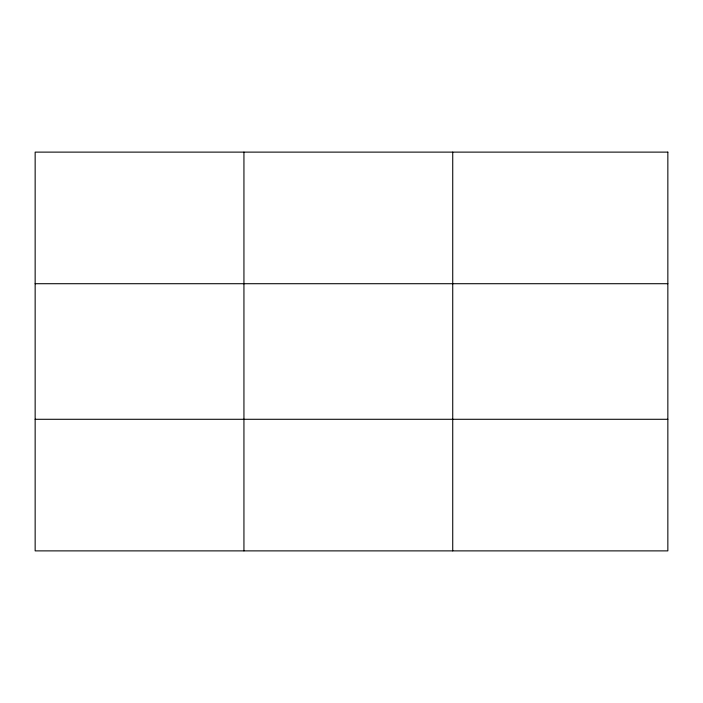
<?xml version="1.0" encoding="UTF-8"?>
<svg xmlns="http://www.w3.org/2000/svg" width="703" height="703" viewBox="0 0 703 703"><rect width="100%" height="100%" fill="white"/><g stroke="black" fill="none" stroke-linecap="round" stroke-linejoin="round"><path stroke-width="1.05" d="M243.941 550.88L243.941 152.12M452.732 550.88L452.732 152.12M35.15 283.713L667.85 283.713M35.15 419.287L667.85 419.287M667.85 152.12L667.85 550.88L35.15 550.88L35.15 152.12L667.85 152.12"/></g></svg>
